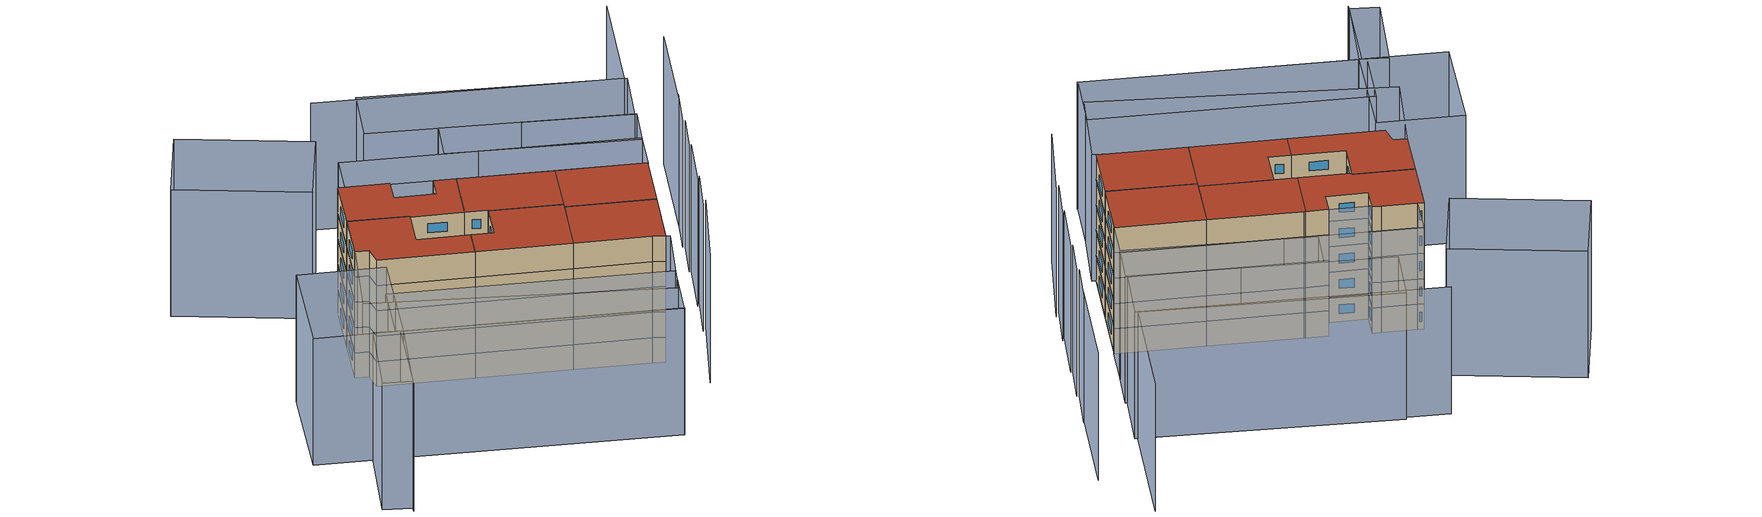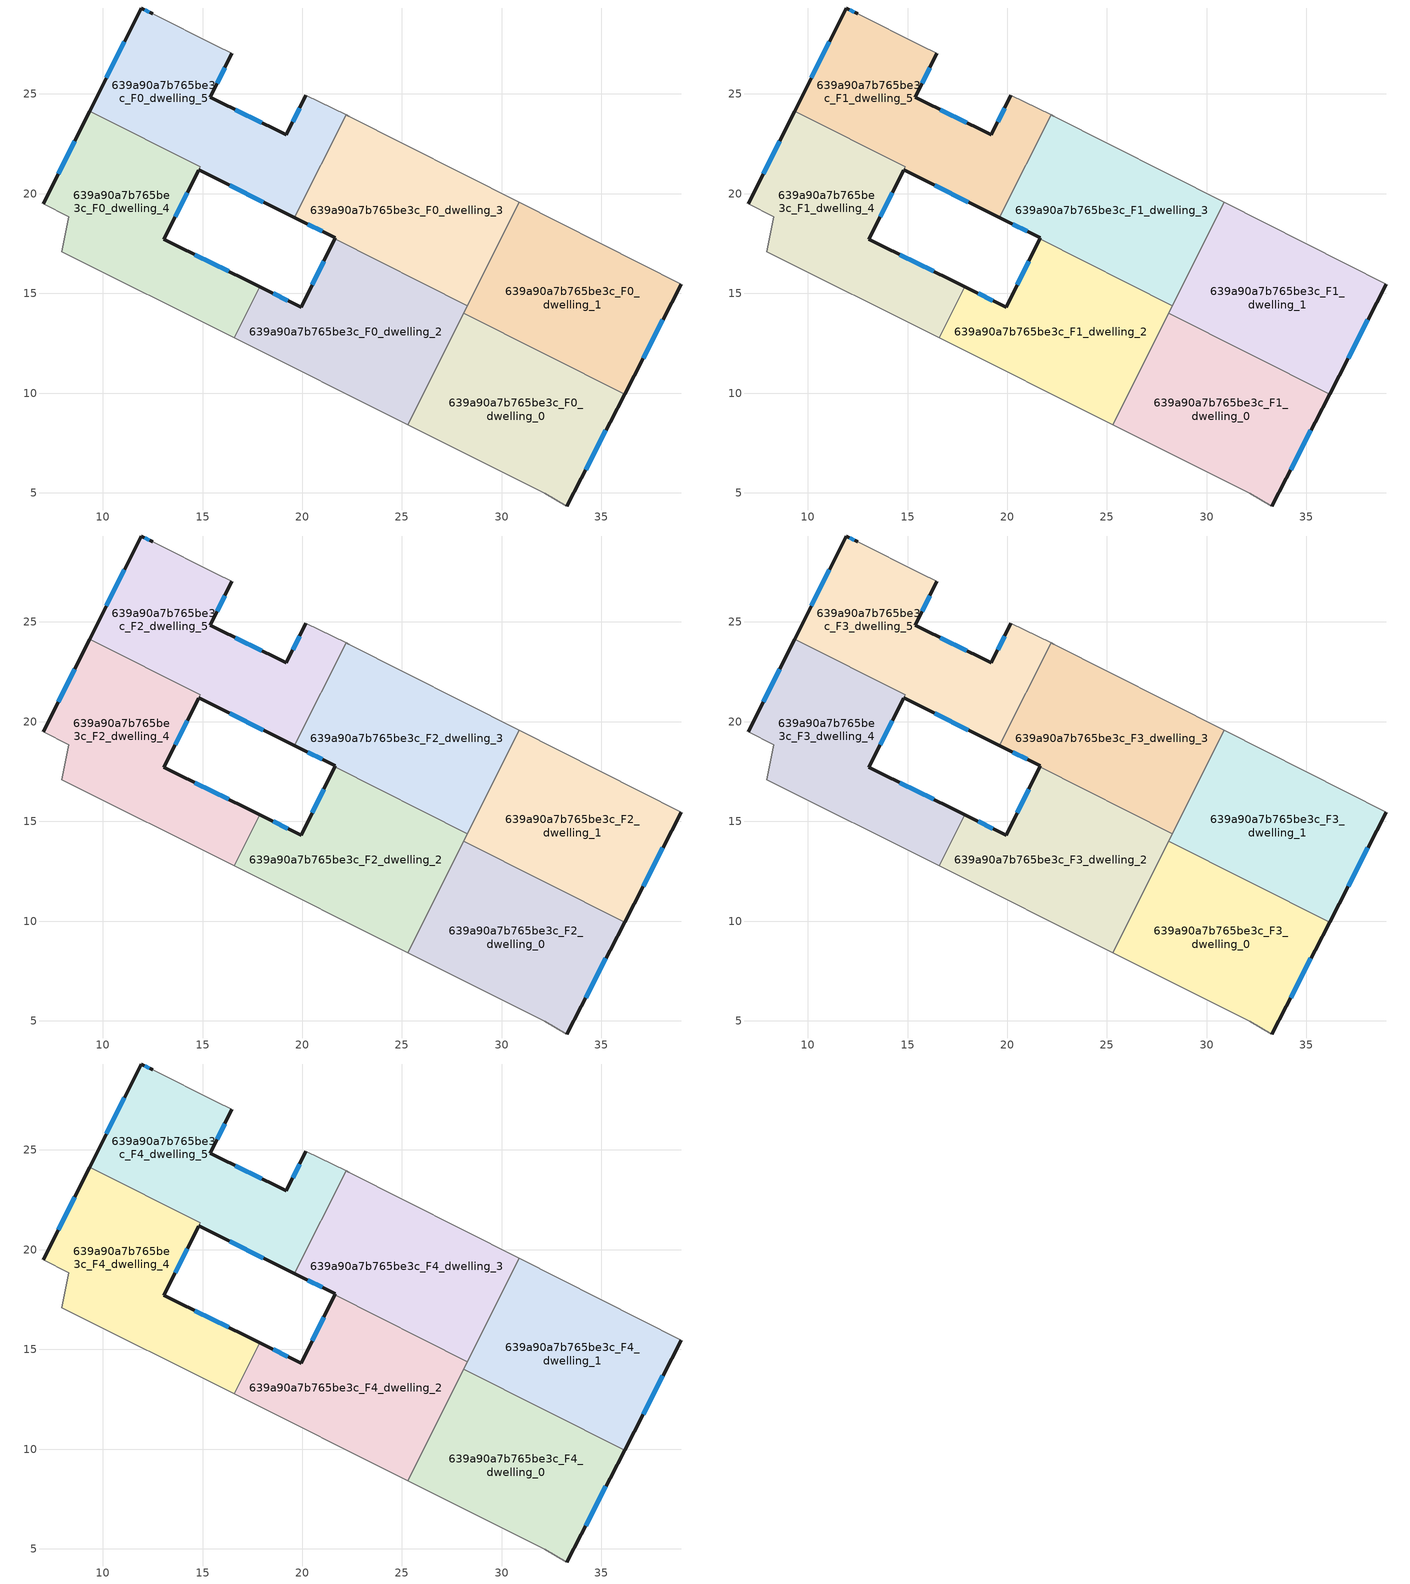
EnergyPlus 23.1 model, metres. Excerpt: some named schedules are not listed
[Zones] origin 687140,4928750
639a90a7b765be3c_F0_dwelling_0
 floor ground (EU_floor_Construction): 36.16,9.95 33.27,4.34 32.15,4.99 25.28,8.43 28.09,14.02 z0
 wall outside (EU_wall_Construction): 33.27,4.34 36.16,9.95 z0:3
 wall adiabatic (EU_wall_Construction): 25.28,8.43 32.15,4.99 33.27,4.34 z0:3
 wall to 639a90a7b765be3c_F0_dwelling_1 (EU_wall_Construction): 36.16,9.95 28.09,14.02 z0:3
 wall to 639a90a7b765be3c_F0_dwelling_2 (EU_wall_Construction): 28.09,14.02 25.28,8.43 z0:3
 window (EU_Window_Construction): 34.21,6.17 35.22,8.13 z0.98:2.02
639a90a7b765be3c_F0_dwelling_1
 floor ground (EU_floor_Construction): 39,15.47 36.16,9.95 28.09,14.02 30.89,19.57 z0
 wall outside (EU_wall_Construction): 36.16,9.95 39,15.47 z0:3
 wall adiabatic (EU_wall_Construction): 39,15.47 30.89,19.57 z0:3
 wall to 639a90a7b765be3c_F0_dwelling_3 (EU_wall_Construction): 30.89,19.57 28.28,14.39 z0:3
 wall to 639a90a7b765be3c_F0_dwelling_2 (EU_wall_Construction): 28.28,14.39 28.09,14.02 z0:3
 window (EU_Window_Construction): 37.09,11.75 38.08,13.68 z0.98:2.02
639a90a7b765be3c_F0_dwelling_2
 floor ground (EU_floor_Construction): 28.28,14.39 25.28,8.43 16.58,12.77 17.87,15.34 19.94,14.31 21.64,17.74 z0
 wall outside (EU_wall_Construction): 21.64,17.74 19.94,14.31 17.87,15.34 z0:3
 wall adiabatic (EU_wall_Construction): 16.58,12.77 25.28,8.43 z0:3
 wall to 639a90a7b765be3c_F0_dwelling_4 (EU_wall_Construction): 17.87,15.34 16.58,12.77 z0:3
 wall to 639a90a7b765be3c_F0_dwelling_3 (EU_wall_Construction): 28.28,14.39 21.64,17.74 z0:3
 window (EU_Window_Construction): 19.27,14.65 18.55,15 / 21.09,16.62 20.49,15.43 z0.98:2.02
639a90a7b765be3c_F0_dwelling_3
 floor ground (EU_floor_Construction): 30.89,19.57 28.28,14.39 21.64,17.74 21.66,17.78 19.61,18.8 22.21,23.95 22.32,23.89 z0
 wall outside (EU_wall_Construction): 19.61,18.8 21.66,17.78 21.64,17.74 z0:3
 wall adiabatic (EU_wall_Construction): 30.89,19.57 22.32,23.89 22.21,23.95 z0:3
 wall to 639a90a7b765be3c_F0_dwelling_5 (EU_wall_Construction): 22.21,23.95 19.68,18.93 19.61,18.8 z0:3
 window (EU_Window_Construction): 20.28,18.47 21,18.11 z0.98:2.02
639a90a7b765be3c_F0_dwelling_4
 floor ground (EU_floor_Construction): 14.88,21.35 14.8,21.19 13.05,17.72 17.87,15.34 16.58,12.77 7.94,17.09 8.29,18.83 7.01,19.5 9.33,24.14 z0
 wall outside (EU_wall_Construction): 9.33,24.14 7.01,19.5 / 17.87,15.34 13.05,17.72 14.8,21.19 z0:3
 wall adiabatic (EU_wall_Construction): 7.01,19.5 8.29,18.83 7.94,17.09 16.58,12.77 z0:3
 wall to 639a90a7b765be3c_F0_dwelling_5 (EU_wall_Construction): 14.8,21.19 14.88,21.35 9.33,24.14 z0:3
 window (EU_Window_Construction): 8.58,22.63 7.77,21.01 / 13.62,18.85 14.23,20.06 / 16.31,16.11 14.62,16.95 z0.98:2.02
639a90a7b765be3c_F0_dwelling_5
 floor ground (EU_floor_Construction): 20.18,24.94 22.21,23.95 19.68,18.93 19.61,18.8 14.81,21.19 14.88,21.35 9.33,24.14 11.92,29.31 12.5,29.01 15.69,27.41 16.47,27.03 15.39,24.83 19.2,22.95 z0
 wall outside (EU_wall_Construction): 12.5,29.01 11.92,29.31 9.33,24.14 / 20.18,24.94 19.2,22.95 15.39,24.83 16.47,27.03 / 14.81,21.19 19.61,18.8 z0:3
 wall adiabatic (EU_wall_Construction): 16.47,27.03 15.69,27.41 12.5,29.01 / 22.21,23.95 20.18,24.94 z0:3
 window (EU_Window_Construction): 11.08,27.63 10.18,25.82 / 12.32,29.11 12.11,29.21 / 15.75,25.55 16.12,26.32 / 17.96,23.56 16.63,24.22 / 19.86,24.29 19.52,23.6 / 16.37,20.41 18.05,19.58 z0.98:2.02
639a90a7b765be3c_F1_dwelling_0
 floor to 639a90a7b765be3c_F0_dwelling_0 (EU_floor_Construction): 36.16,9.95 33.27,4.34 32.15,4.99 25.28,8.43 28.09,14.02 z3
 wall outside (EU_wall_Construction): 33.27,4.34 36.16,9.95 z3:6
 wall adiabatic (EU_wall_Construction): 25.28,8.43 32.15,4.99 33.27,4.34 z3:6
 wall to 639a90a7b765be3c_F1_dwelling_1 (EU_wall_Construction): 36.16,9.95 28.09,14.02 z3:6
 wall to 639a90a7b765be3c_F1_dwelling_2 (EU_wall_Construction): 28.09,14.02 25.28,8.43 z3:6
 window (EU_Window_Construction): 34.21,6.17 35.22,8.13 z3.98:5.02
639a90a7b765be3c_F1_dwelling_1
 floor to 639a90a7b765be3c_F0_dwelling_1 (EU_floor_Construction): 39,15.47 36.16,9.95 28.09,14.02 30.89,19.57 z3
 wall outside (EU_wall_Construction): 36.16,9.95 39,15.47 z3:6
 wall adiabatic (EU_wall_Construction): 39,15.47 30.89,19.57 z3:6
 wall to 639a90a7b765be3c_F1_dwelling_3 (EU_wall_Construction): 30.89,19.57 28.28,14.39 z3:6
 wall to 639a90a7b765be3c_F1_dwelling_2 (EU_wall_Construction): 28.28,14.39 28.09,14.02 z3:6
 window (EU_Window_Construction): 37.09,11.75 38.08,13.68 z3.98:5.02
639a90a7b765be3c_F1_dwelling_2
 floor to 639a90a7b765be3c_F0_dwelling_2 (EU_floor_Construction): 28.28,14.39 25.28,8.43 16.58,12.77 17.87,15.34 19.94,14.31 21.64,17.74 z3
 wall outside (EU_wall_Construction): 21.64,17.74 19.94,14.31 17.87,15.34 z3:6
 wall adiabatic (EU_wall_Construction): 16.58,12.77 25.28,8.43 z3:6
 wall to 639a90a7b765be3c_F1_dwelling_4 (EU_wall_Construction): 17.87,15.34 16.58,12.77 z3:6
 wall to 639a90a7b765be3c_F1_dwelling_3 (EU_wall_Construction): 28.28,14.39 21.64,17.74 z3:6
 window (EU_Window_Construction): 19.27,14.65 18.55,15 / 21.09,16.62 20.49,15.43 z3.98:5.02
639a90a7b765be3c_F1_dwelling_3
 floor to 639a90a7b765be3c_F0_dwelling_3 (EU_floor_Construction): 30.89,19.57 28.28,14.39 21.64,17.74 21.66,17.78 19.61,18.8 22.21,23.95 22.32,23.89 z3
 wall outside (EU_wall_Construction): 19.61,18.8 21.66,17.78 21.64,17.74 z3:6
 wall adiabatic (EU_wall_Construction): 30.89,19.57 22.32,23.89 22.21,23.95 z3:6
 wall to 639a90a7b765be3c_F1_dwelling_5 (EU_wall_Construction): 22.21,23.95 19.68,18.93 19.61,18.8 z3:6
 window (EU_Window_Construction): 20.28,18.47 21,18.11 z3.98:5.02
639a90a7b765be3c_F1_dwelling_4
 floor to 639a90a7b765be3c_F0_dwelling_4 (EU_floor_Construction): 14.88,21.35 14.8,21.19 13.05,17.72 17.87,15.34 16.58,12.77 7.94,17.09 8.29,18.83 7.01,19.5 9.33,24.14 z3
 wall outside (EU_wall_Construction): 9.33,24.14 7.01,19.5 / 17.87,15.34 13.05,17.72 14.8,21.19 z3:6
 wall adiabatic (EU_wall_Construction): 7.01,19.5 8.29,18.83 7.94,17.09 16.58,12.77 z3:6
 wall to 639a90a7b765be3c_F1_dwelling_5 (EU_wall_Construction): 14.8,21.19 14.88,21.35 9.33,24.14 z3:6
 window (EU_Window_Construction): 8.58,22.63 7.77,21.01 / 13.62,18.85 14.23,20.06 / 16.31,16.11 14.62,16.95 z3.98:5.02
639a90a7b765be3c_F1_dwelling_5
 floor to 639a90a7b765be3c_F0_dwelling_5 (EU_floor_Construction): 20.18,24.94 22.21,23.95 19.68,18.93 19.61,18.8 14.8,21.19 14.88,21.35 9.33,24.14 11.92,29.31 12.5,29.01 15.69,27.41 16.47,27.03 15.39,24.83 19.2,22.95 z3
 wall outside (EU_wall_Construction): 12.5,29.01 11.92,29.31 9.33,24.14 / 20.18,24.94 19.2,22.95 15.39,24.83 16.47,27.03 / 14.81,21.19 19.61,18.8 z3:6
 wall adiabatic (EU_wall_Construction): 16.47,27.03 15.69,27.41 12.5,29.01 / 22.21,23.95 20.18,24.94 z3:6
 window (EU_Window_Construction): 11.08,27.63 10.18,25.82 / 12.32,29.11 12.11,29.21 / 15.75,25.55 16.12,26.32 / 17.96,23.56 16.63,24.22 / 19.86,24.29 19.52,23.6 / 16.37,20.41 18.05,19.58 z3.98:5.02
639a90a7b765be3c_F2_dwelling_0
 floor to 639a90a7b765be3c_F1_dwelling_0 (EU_floor_Construction): 36.16,9.95 33.27,4.34 32.15,4.99 25.28,8.43 28.09,14.02 z6
 wall outside (EU_wall_Construction): 33.27,4.34 36.16,9.95 z6:9
 wall adiabatic (EU_wall_Construction): 25.28,8.43 32.15,4.99 33.27,4.34 z6:9
 wall to 639a90a7b765be3c_F2_dwelling_1 (EU_wall_Construction): 36.16,9.95 28.09,14.02 z6:9
 wall to 639a90a7b765be3c_F2_dwelling_2 (EU_wall_Construction): 28.09,14.02 25.28,8.43 z6:9
 window (EU_Window_Construction): 34.21,6.17 35.22,8.13 z6.98:8.02
639a90a7b765be3c_F2_dwelling_1
 floor to 639a90a7b765be3c_F1_dwelling_1 (EU_floor_Construction): 39,15.47 36.16,9.95 28.09,14.02 30.89,19.57 z6
 wall outside (EU_wall_Construction): 36.16,9.95 39,15.47 z6:9
 wall adiabatic (EU_wall_Construction): 39,15.47 30.89,19.57 z6:9
 wall to 639a90a7b765be3c_F2_dwelling_3 (EU_wall_Construction): 30.89,19.57 28.28,14.39 z6:9
 wall to 639a90a7b765be3c_F2_dwelling_2 (EU_wall_Construction): 28.28,14.39 28.09,14.02 z6:9
 window (EU_Window_Construction): 37.09,11.75 38.08,13.68 z6.98:8.02
639a90a7b765be3c_F2_dwelling_2
 floor to 639a90a7b765be3c_F1_dwelling_2 (EU_floor_Construction): 28.28,14.39 25.28,8.43 16.58,12.77 17.87,15.34 19.94,14.31 21.64,17.74 z6
 wall outside (EU_wall_Construction): 21.64,17.74 19.94,14.31 17.87,15.34 z6:9
 wall adiabatic (EU_wall_Construction): 16.58,12.77 25.28,8.43 z6:9
 wall to 639a90a7b765be3c_F2_dwelling_4 (EU_wall_Construction): 17.87,15.34 16.58,12.77 z6:9
 wall to 639a90a7b765be3c_F2_dwelling_3 (EU_wall_Construction): 28.28,14.39 21.64,17.74 z6:9
 window (EU_Window_Construction): 19.27,14.65 18.55,15 / 21.09,16.62 20.49,15.43 z6.98:8.02
639a90a7b765be3c_F2_dwelling_3
 floor to 639a90a7b765be3c_F1_dwelling_3 (EU_floor_Construction): 30.89,19.57 28.28,14.39 21.64,17.74 21.66,17.78 19.61,18.8 22.21,23.95 22.32,23.89 z6
 wall outside (EU_wall_Construction): 19.61,18.8 21.66,17.78 21.64,17.74 z6:9
 wall adiabatic (EU_wall_Construction): 30.89,19.57 22.32,23.89 22.21,23.95 z6:9
 wall to 639a90a7b765be3c_F2_dwelling_5 (EU_wall_Construction): 22.21,23.95 19.68,18.93 19.61,18.8 z6:9
 window (EU_Window_Construction): 20.28,18.47 21,18.11 z6.98:8.02
639a90a7b765be3c_F2_dwelling_4
 floor to 639a90a7b765be3c_F1_dwelling_4 (EU_floor_Construction): 14.88,21.35 14.8,21.19 13.05,17.72 17.87,15.34 16.58,12.77 7.94,17.09 8.29,18.83 7.01,19.5 9.33,24.14 z6
 wall outside (EU_wall_Construction): 9.33,24.14 7.01,19.5 / 17.87,15.34 13.05,17.72 14.8,21.19 z6:9
 wall adiabatic (EU_wall_Construction): 7.01,19.5 8.29,18.83 7.94,17.09 16.58,12.77 z6:9
 wall to 639a90a7b765be3c_F2_dwelling_5 (EU_wall_Construction): 14.8,21.19 14.88,21.35 9.33,24.14 z6:9
 window (EU_Window_Construction): 8.58,22.63 7.77,21.01 / 13.62,18.85 14.23,20.06 / 16.31,16.11 14.62,16.95 z6.98:8.02
639a90a7b765be3c_F2_dwelling_5
 floor to 639a90a7b765be3c_F1_dwelling_5 (EU_floor_Construction): 20.18,24.94 22.21,23.95 19.68,18.93 19.61,18.8 14.8,21.19 14.88,21.35 9.33,24.14 11.92,29.31 12.5,29.01 15.69,27.41 16.47,27.03 15.39,24.83 19.2,22.95 z6
 wall outside (EU_wall_Construction): 12.5,29.01 11.92,29.31 9.33,24.14 / 20.18,24.94 19.2,22.95 15.39,24.83 16.47,27.03 / 14.81,21.19 19.61,18.8 z6:9
 wall adiabatic (EU_wall_Construction): 16.47,27.03 15.69,27.41 12.5,29.01 / 22.21,23.95 20.18,24.94 z6:9
 window (EU_Window_Construction): 11.08,27.63 10.18,25.82 / 12.32,29.11 12.11,29.21 / 15.75,25.55 16.12,26.32 / 17.96,23.56 16.63,24.22 / 19.86,24.29 19.52,23.6 / 16.37,20.41 18.05,19.58 z6.98:8.02
639a90a7b765be3c_F3_dwelling_0
 floor to 639a90a7b765be3c_F2_dwelling_0 (EU_floor_Construction): 36.16,9.95 33.27,4.34 32.15,4.99 25.28,8.43 28.09,14.02 z9
 wall outside (EU_wall_Construction): 33.27,4.34 36.16,9.95 z9:12
 wall adiabatic (EU_wall_Construction): 25.28,8.43 32.15,4.99 33.27,4.34 z9:12
 wall to 639a90a7b765be3c_F3_dwelling_1 (EU_wall_Construction): 36.16,9.95 28.09,14.02 z9:12
 wall to 639a90a7b765be3c_F3_dwelling_2 (EU_wall_Construction): 28.09,14.02 25.28,8.43 z9:12
 window (EU_Window_Construction): 34.21,6.17 35.22,8.13 z9.98:11.02
639a90a7b765be3c_F3_dwelling_1
 floor to 639a90a7b765be3c_F2_dwelling_1 (EU_floor_Construction): 39,15.47 36.16,9.95 28.09,14.02 30.89,19.57 z9
 wall outside (EU_wall_Construction): 36.16,9.95 39,15.47 z9:12
 wall adiabatic (EU_wall_Construction): 39,15.47 30.89,19.57 z9:12
 wall to 639a90a7b765be3c_F3_dwelling_3 (EU_wall_Construction): 30.89,19.57 28.28,14.39 z9:12
 wall to 639a90a7b765be3c_F3_dwelling_2 (EU_wall_Construction): 28.28,14.39 28.09,14.02 z9:12
 window (EU_Window_Construction): 37.09,11.75 38.08,13.68 z9.98:11.02
639a90a7b765be3c_F3_dwelling_2
 floor to 639a90a7b765be3c_F2_dwelling_2 (EU_floor_Construction): 28.28,14.39 25.28,8.43 16.58,12.77 17.87,15.34 19.94,14.31 21.64,17.74 z9
 wall outside (EU_wall_Construction): 21.64,17.74 19.94,14.31 17.87,15.34 z9:12
 wall adiabatic (EU_wall_Construction): 16.58,12.77 25.28,8.43 z9:12
 wall to 639a90a7b765be3c_F3_dwelling_4 (EU_wall_Construction): 17.87,15.34 16.58,12.77 z9:12
 wall to 639a90a7b765be3c_F3_dwelling_3 (EU_wall_Construction): 28.28,14.39 21.64,17.74 z9:12
 window (EU_Window_Construction): 19.27,14.65 18.55,15 / 21.09,16.62 20.49,15.43 z9.98:11.02
639a90a7b765be3c_F3_dwelling_3
 floor to 639a90a7b765be3c_F2_dwelling_3 (EU_floor_Construction): 30.89,19.57 28.28,14.39 21.64,17.74 21.66,17.78 19.61,18.8 22.21,23.95 22.32,23.89 z9
 wall outside (EU_wall_Construction): 19.61,18.8 21.66,17.78 21.64,17.74 z9:12
 wall adiabatic (EU_wall_Construction): 30.89,19.57 22.32,23.89 22.21,23.95 z9:12
 wall to 639a90a7b765be3c_F3_dwelling_5 (EU_wall_Construction): 22.21,23.95 19.68,18.93 19.61,18.8 z9:12
 window (EU_Window_Construction): 20.28,18.47 21,18.11 z9.98:11.02
639a90a7b765be3c_F3_dwelling_4
 floor to 639a90a7b765be3c_F2_dwelling_4 (EU_floor_Construction): 14.88,21.35 14.8,21.19 13.05,17.72 17.87,15.34 16.58,12.77 7.94,17.09 8.29,18.83 7.01,19.5 9.33,24.14 z9
 wall outside (EU_wall_Construction): 9.33,24.14 7.01,19.5 / 17.87,15.34 13.05,17.72 14.8,21.19 z9:12
 wall adiabatic (EU_wall_Construction): 7.01,19.5 8.29,18.83 7.94,17.09 16.58,12.77 z9:12
 wall to 639a90a7b765be3c_F3_dwelling_5 (EU_wall_Construction): 14.8,21.19 14.88,21.35 9.33,24.14 z9:12
 window (EU_Window_Construction): 8.58,22.63 7.77,21.01 / 13.62,18.85 14.23,20.06 / 16.31,16.11 14.62,16.95 z9.98:11.02
639a90a7b765be3c_F3_dwelling_5
 floor to 639a90a7b765be3c_F2_dwelling_5 (EU_floor_Construction): 20.18,24.94 22.21,23.95 19.68,18.93 19.61,18.8 14.8,21.19 14.88,21.35 9.33,24.14 11.92,29.31 12.5,29.01 15.69,27.41 16.47,27.03 15.39,24.83 19.2,22.95 z9
 wall outside (EU_wall_Construction): 12.5,29.01 11.92,29.31 9.33,24.14 / 20.18,24.94 19.2,22.95 15.39,24.83 16.47,27.03 / 14.81,21.19 19.61,18.8 z9:12
 wall adiabatic (EU_wall_Construction): 16.47,27.03 15.69,27.41 12.5,29.01 / 22.21,23.95 20.18,24.94 z9:12
 window (EU_Window_Construction): 11.08,27.63 10.18,25.82 / 12.32,29.11 12.11,29.21 / 15.75,25.55 16.12,26.32 / 17.96,23.56 16.63,24.22 / 19.86,24.29 19.52,23.6 / 16.37,20.41 18.05,19.58 z9.98:11.02
639a90a7b765be3c_F4_dwelling_0
 floor to 639a90a7b765be3c_F3_dwelling_0 (EU_floor_Construction): 36.16,9.95 33.27,4.34 32.15,4.99 25.28,8.43 28.09,14.02 z12
 wall outside (EU_wall_Construction): 33.27,4.34 36.16,9.95 z12:15
 wall adiabatic (EU_wall_Construction): 25.28,8.43 32.15,4.99 33.27,4.34 z12:15
 wall to 639a90a7b765be3c_F4_dwelling_1 (EU_wall_Construction): 36.16,9.95 28.09,14.02 z12:15
 wall to 639a90a7b765be3c_F4_dwelling_2 (EU_wall_Construction): 28.09,14.02 25.28,8.43 z12:15
 window (EU_Window_Construction): 34.21,6.17 35.22,8.13 z12.98:14.02
 roof outside (EU_roof_Construction): 33.27,4.34 36.16,9.95 28.09,14.02 25.28,8.43 32.15,4.99 z15
639a90a7b765be3c_F4_dwelling_1
 floor to 639a90a7b765be3c_F3_dwelling_1 (EU_floor_Construction): 39,15.47 36.16,9.95 28.09,14.02 30.89,19.57 z12
 wall outside (EU_wall_Construction): 36.16,9.95 39,15.47 z12:15
 wall adiabatic (EU_wall_Construction): 39,15.47 30.89,19.57 z12:15
 wall to 639a90a7b765be3c_F4_dwelling_3 (EU_wall_Construction): 30.89,19.57 28.28,14.39 z12:15
 wall to 639a90a7b765be3c_F4_dwelling_2 (EU_wall_Construction): 28.28,14.39 28.09,14.02 z12:15
 window (EU_Window_Construction): 37.09,11.75 38.08,13.68 z12.98:14.02
 roof outside (EU_roof_Construction): 36.16,9.95 39,15.47 30.89,19.57 28.09,14.02 z15
639a90a7b765be3c_F4_dwelling_2
 floor to 639a90a7b765be3c_F3_dwelling_2 (EU_floor_Construction): 28.28,14.39 25.28,8.43 16.58,12.77 17.87,15.34 19.94,14.31 21.64,17.74 z12
 wall outside (EU_wall_Construction): 21.64,17.74 19.94,14.31 17.87,15.34 z12:15
 wall adiabatic (EU_wall_Construction): 16.58,12.77 25.28,8.43 z12:15
 wall to 639a90a7b765be3c_F4_dwelling_4 (EU_wall_Construction): 17.87,15.34 16.58,12.77 z12:15
 wall to 639a90a7b765be3c_F4_dwelling_3 (EU_wall_Construction): 28.28,14.39 21.64,17.74 z12:15
 window (EU_Window_Construction): 19.27,14.65 18.55,15 / 21.09,16.62 20.49,15.43 z12.98:14.02
 roof outside (EU_roof_Construction): 25.28,8.43 28.28,14.39 21.64,17.74 19.94,14.31 17.87,15.34 16.58,12.77 z15
639a90a7b765be3c_F4_dwelling_3
 floor to 639a90a7b765be3c_F3_dwelling_3 (EU_floor_Construction): 30.89,19.57 28.28,14.39 21.64,17.74 21.66,17.78 19.61,18.8 22.21,23.95 22.32,23.89 z12
 wall outside (EU_wall_Construction): 19.61,18.8 21.66,17.78 21.64,17.74 z12:15
 wall adiabatic (EU_wall_Construction): 30.89,19.57 22.32,23.89 22.21,23.95 z12:15
 wall to 639a90a7b765be3c_F4_dwelling_5 (EU_wall_Construction): 22.21,23.95 19.68,18.93 19.61,18.8 z12:15
 window (EU_Window_Construction): 20.28,18.47 21,18.11 z12.98:14.02
 roof outside (EU_roof_Construction): 28.28,14.39 30.89,19.57 22.32,23.89 22.21,23.95 19.61,18.8 21.66,17.78 21.64,17.74 z15
639a90a7b765be3c_F4_dwelling_4
 floor to 639a90a7b765be3c_F3_dwelling_4 (EU_floor_Construction): 14.88,21.35 14.8,21.19 13.05,17.72 17.87,15.34 16.58,12.77 7.94,17.09 8.29,18.83 7.01,19.5 9.33,24.14 z12
 wall outside (EU_wall_Construction): 9.33,24.14 7.01,19.5 / 17.87,15.34 13.05,17.72 14.8,21.19 z12:15
 wall adiabatic (EU_wall_Construction): 7.01,19.5 8.29,18.83 7.94,17.09 16.58,12.77 z12:15
 wall to 639a90a7b765be3c_F4_dwelling_5 (EU_wall_Construction): 14.8,21.19 14.88,21.35 9.33,24.14 z12:15
 window (EU_Window_Construction): 8.58,22.63 7.77,21.01 / 13.62,18.85 14.23,20.06 / 16.31,16.11 14.62,16.95 z12.98:14.02
 roof outside (EU_roof_Construction): 16.58,12.77 17.87,15.34 13.05,17.72 14.8,21.19 14.88,21.35 9.33,24.14 7.01,19.5 8.29,18.83 7.94,17.09 z15
639a90a7b765be3c_F4_dwelling_5
 floor to 639a90a7b765be3c_F3_dwelling_5 (EU_floor_Construction): 20.18,24.94 22.21,23.95 19.68,18.93 19.61,18.8 14.8,21.19 14.88,21.35 9.33,24.14 11.92,29.31 12.5,29.01 15.69,27.41 16.47,27.03 15.39,24.83 19.2,22.95 z12
 wall outside (EU_wall_Construction): 12.5,29.01 11.92,29.31 9.33,24.14 / 20.18,24.94 19.2,22.95 15.39,24.83 16.47,27.03 / 14.81,21.19 19.61,18.8 z12:15
 wall adiabatic (EU_wall_Construction): 16.47,27.03 15.69,27.41 12.5,29.01 / 22.21,23.95 20.18,24.94 z12:15
 window (EU_Window_Construction): 11.08,27.63 10.18,25.82 / 12.32,29.11 12.11,29.21 / 15.75,25.55 16.12,26.32 / 17.96,23.56 16.63,24.22 / 19.86,24.29 19.52,23.6 / 16.37,20.41 18.05,19.58 z12.98:14.02
 roof outside (EU_roof_Construction): 19.68,18.93 22.21,23.95 20.18,24.94 19.2,22.95 15.39,24.83 16.47,27.03 15.69,27.41 12.5,29.01 11.92,29.31 9.33,24.14 14.88,21.35 14.81,21.19 19.61,18.8 z15
shading: 34.81,-0.99 39.95,7.01 / -1.25,-2.22 2.89,5.91 / 2.89,5.91 27.77,-6.75 / 39.29,6.56 41.77,10.71 / 41.33,10.39 44.2,15.56 / 44.02,15.64 46.07,19.25 / 45.89,19.36 48.1,23.25 / 47.68,22.57 52.56,32.08 / 51.04,39.55 45.38,28.51 / 45.38,28.51 18,42.55 / 3.14,5.78 -1.02,-1.77 / -1.02,-1.77 -3.64,-0.32 / -3.64,-0.32 0.52,7.23 / 0.52,7.23 3.14,5.78 / 27.71,-6.76 2.43,6.15 / 2.43,6.15 5.36,11.88 / 5.36,11.88 30.64,-1.02 / 30.64,-1.02 27.71,-6.76 / 7.05,19.56 33.68,4.1 / 33.68,4.1 29.21,-3.61 / 29.21,-3.61 2.57,11.84 / 2.57,11.84 7.05,19.56 / -4.76,9.7 0.08,19.47 / 0.08,19.47 7.99,15.55 / 7.99,15.55 3.14,5.78 / 3.14,5.78 -4.76,9.7 / 39.03,15.46 12.44,28.88 / 12.44,28.88 14.39,32.74 / 14.39,32.74 40.98,19.32 / 40.98,19.32 39.03,15.46 / 25.71,31.98 42.88,22.88 / 42.88,22.88 40.84,19.03 / 40.84,19.03 23.67,28.13 / 23.67,28.13 25.71,31.98 / 42.73,22.96 19.27,35.4 / 19.27,35.4 22.15,40.83 / 22.15,40.83 45.61,28.39 / 45.61,28.39 42.73,22.96 / 9.52,30.1 -1.53,38.36 / -1.53,38.36 3.61,45.24 / 3.61,45.24 14.67,36.98 / 14.67,36.98 9.52,30.1 z0:15
[Building]
EU S2 Campaign: North Axis=0; Terrain=City; Solar Distribution=FullExterior
[Site:Location]
Bologna: Latitude=44.5; Longitude=11.25; Time Zone=1; Elevation=37
[SizingPeriod:WeatherFileDays]
AnnualSizingPeriod: Begin Month=1; Begin Day of Month=1; End Month=12; End Day of Month=31; Day of Week for Start Day=Monday; Use Weather File Daylight Saving Period=No; Use Weather File Rain and Snow Indicators=No
[MATERIAL]
EU_InternalMass_Material: Roughness=MediumRough; Thickness=0.1; Conductivity=1; Density=1800; Specific Heat=900; Thermal Absorptance=0.9; Solar Absorptance=0.7; Visible Absorptance=0.7
[MATERIAL:NOMASS] Roughness=MediumRough; Thermal Absorptance=0.9; Solar Absorptance=0.7; Visible Absorptance=0.7
Name | Thermal Resistance
EU_wall_NoMass | 0.905828
EU_roof_NoMass | 0.37593
EU_floor_NoMass | 0.67114
[WINDOWMATERIAL:SIMPLEGLAZINGSYSTEM]
EU_Window_SimpleGlazing: UFactor=4.52486; Solar Heat Gain Coefficient=0.85; Visible Transmittance=0.85
[CONSTRUCTION]
EU_wall_Construction: EU_wall_NoMass
EU_roof_Construction: EU_roof_NoMass
EU_floor_Construction: EU_floor_NoMass
EU_Window_Construction: EU_Window_SimpleGlazing
EU_InternalMass_Construction: EU_InternalMass_Material
[ZONE] Type=1; Multiplier=1; Ceiling Height=autocalculate; Floor Area=autocalculate; Part of Total Floor Area=Yes
Name | Volume
639a90a7b765be3c_F0_dwelling_0 | 168.879
639a90a7b765be3c_F1_dwelling_0; 639a90a7b765be3c_F2_dwelling_0; 639a90a7b765be3c_F3_dwelling_0; 639a90a7b765be3c_F4_dwelling_0 | 168.88
639a90a7b765be3c_F0_dwelling_1; 639a90a7b765be3c_F1_dwelling_1; 639a90a7b765be3c_F2_dwelling_1; 639a90a7b765be3c_F3_dwelling_1; 639a90a7b765be3c_F4_dwelling_1 | 168.882
639a90a7b765be3c_F0_dwelling_2 | 168.864
639a90a7b765be3c_F1_dwelling_2; 639a90a7b765be3c_F2_dwelling_2; 639a90a7b765be3c_F3_dwelling_2; 639a90a7b765be3c_F4_dwelling_2 | 168.865
639a90a7b765be3c_F0_dwelling_3 | 168.853
639a90a7b765be3c_F1_dwelling_3; 639a90a7b765be3c_F2_dwelling_3; 639a90a7b765be3c_F3_dwelling_3; 639a90a7b765be3c_F4_dwelling_3 | 168.854
639a90a7b765be3c_F0_dwelling_4 | 166.26
639a90a7b765be3c_F1_dwelling_4; 639a90a7b765be3c_F2_dwelling_4; 639a90a7b765be3c_F3_dwelling_4; 639a90a7b765be3c_F4_dwelling_4 | 166.261
639a90a7b765be3c_F0_dwelling_5; 639a90a7b765be3c_F1_dwelling_5; 639a90a7b765be3c_F2_dwelling_5; 639a90a7b765be3c_F3_dwelling_5; 639a90a7b765be3c_F4_dwelling_5 | 171.488
[INTERNALMASS] Construction=EU_InternalMass_Construction
Name | Zone or ZoneList | Surface Area
639a90a7b765be3c_F0_dwelling_0_EU_InternalMass | 639a90a7b765be3c_F0_dwelling_0 | 56.2924
639a90a7b765be3c_F0_dwelling_1_EU_InternalMass | 639a90a7b765be3c_F0_dwelling_1 | 56.2941
639a90a7b765be3c_F0_dwelling_2_EU_InternalMass | 639a90a7b765be3c_F0_dwelling_2 | 56.2885
639a90a7b765be3c_F0_dwelling_3_EU_InternalMass | 639a90a7b765be3c_F0_dwelling_3 | 56.2846
639a90a7b765be3c_F0_dwelling_4_EU_InternalMass | 639a90a7b765be3c_F0_dwelling_4 | 55.4174
639a90a7b765be3c_F0_dwelling_5_EU_InternalMass | 639a90a7b765be3c_F0_dwelling_5 | 57.1625
639a90a7b765be3c_F1_dwelling_0_EU_InternalMass | 639a90a7b765be3c_F1_dwelling_0 | 56.2924
639a90a7b765be3c_F1_dwelling_1_EU_InternalMass | 639a90a7b765be3c_F1_dwelling_1 | 56.2941
639a90a7b765be3c_F1_dwelling_2_EU_InternalMass | 639a90a7b765be3c_F1_dwelling_2 | 56.2885
639a90a7b765be3c_F1_dwelling_3_EU_InternalMass | 639a90a7b765be3c_F1_dwelling_3 | 56.2846
639a90a7b765be3c_F1_dwelling_4_EU_InternalMass | 639a90a7b765be3c_F1_dwelling_4 | 55.4174
639a90a7b765be3c_F1_dwelling_5_EU_InternalMass | 639a90a7b765be3c_F1_dwelling_5 | 57.1625
639a90a7b765be3c_F2_dwelling_0_EU_InternalMass | 639a90a7b765be3c_F2_dwelling_0 | 56.2924
639a90a7b765be3c_F2_dwelling_1_EU_InternalMass | 639a90a7b765be3c_F2_dwelling_1 | 56.2941
639a90a7b765be3c_F2_dwelling_2_EU_InternalMass | 639a90a7b765be3c_F2_dwelling_2 | 56.2885
639a90a7b765be3c_F2_dwelling_3_EU_InternalMass | 639a90a7b765be3c_F2_dwelling_3 | 56.2846
639a90a7b765be3c_F2_dwelling_4_EU_InternalMass | 639a90a7b765be3c_F2_dwelling_4 | 55.4174
639a90a7b765be3c_F2_dwelling_5_EU_InternalMass | 639a90a7b765be3c_F2_dwelling_5 | 57.1625
639a90a7b765be3c_F3_dwelling_0_EU_InternalMass | 639a90a7b765be3c_F3_dwelling_0 | 56.2924
639a90a7b765be3c_F3_dwelling_1_EU_InternalMass | 639a90a7b765be3c_F3_dwelling_1 | 56.2941
639a90a7b765be3c_F3_dwelling_2_EU_InternalMass | 639a90a7b765be3c_F3_dwelling_2 | 56.2885
639a90a7b765be3c_F3_dwelling_3_EU_InternalMass | 639a90a7b765be3c_F3_dwelling_3 | 56.2846
639a90a7b765be3c_F3_dwelling_4_EU_InternalMass | 639a90a7b765be3c_F3_dwelling_4 | 55.4174
639a90a7b765be3c_F3_dwelling_5_EU_InternalMass | 639a90a7b765be3c_F3_dwelling_5 | 57.1625
639a90a7b765be3c_F4_dwelling_0_EU_InternalMass | 639a90a7b765be3c_F4_dwelling_0 | 56.2924
639a90a7b765be3c_F4_dwelling_1_EU_InternalMass | 639a90a7b765be3c_F4_dwelling_1 | 56.2941
639a90a7b765be3c_F4_dwelling_2_EU_InternalMass | 639a90a7b765be3c_F4_dwelling_2 | 56.2885
639a90a7b765be3c_F4_dwelling_3_EU_InternalMass | 639a90a7b765be3c_F4_dwelling_3 | 56.2846
639a90a7b765be3c_F4_dwelling_4_EU_InternalMass | 639a90a7b765be3c_F4_dwelling_4 | 55.4174
639a90a7b765be3c_F4_dwelling_5_EU_InternalMass | 639a90a7b765be3c_F4_dwelling_5 | 57.1625
[OTHEREQUIPMENT] Fuel Type=Electricity; Design Level Calculation Method=Watts/Area; Power per Zone Floor Area=1; Fraction Latent=0; Fraction Radiant=0; Fraction Lost=0; Carbon Dioxide Generation Rate=0; EndUse Subcategory=EU_Step8_InternalGains
Name | Zone or ZoneList or Space or SpaceList | Schedule
EU_Step8_InternalGain_639a90a7b765be3c_F0_dwelling_0_f000 | 639a90a7b765be3c_F0_dwelling_0 | EU_Step8_GainSchedule_639a90a7b765be3c_F0_dwelling_0_f000
EU_Step8_InternalGain_639a90a7b765be3c_F0_dwelling_1_f000 | 639a90a7b765be3c_F0_dwelling_1 | EU_Step8_GainSchedule_639a90a7b765be3c_F0_dwelling_1_f000
EU_Step8_InternalGain_639a90a7b765be3c_F0_dwelling_2_f000 | 639a90a7b765be3c_F0_dwelling_2 | EU_Step8_GainSchedule_639a90a7b765be3c_F0_dwelling_2_f000
EU_Step8_InternalGain_639a90a7b765be3c_F0_dwelling_3_f000 | 639a90a7b765be3c_F0_dwelling_3 | EU_Step8_GainSchedule_639a90a7b765be3c_F0_dwelling_3_f000
EU_Step8_InternalGain_639a90a7b765be3c_F0_dwelling_4_f000 | 639a90a7b765be3c_F0_dwelling_4 | EU_Step8_GainSchedule_639a90a7b765be3c_F0_dwelling_4_f000
EU_Step8_InternalGain_639a90a7b765be3c_F0_dwelling_5_f000 | 639a90a7b765be3c_F0_dwelling_5 | EU_Step8_GainSchedule_639a90a7b765be3c_F0_dwelling_5_f000
EU_Step8_InternalGain_639a90a7b765be3c_F1_dwelling_0_f000 | 639a90a7b765be3c_F1_dwelling_0 | EU_Step8_GainSchedule_639a90a7b765be3c_F1_dwelling_0_f000
EU_Step8_InternalGain_639a90a7b765be3c_F1_dwelling_1_f000 | 639a90a7b765be3c_F1_dwelling_1 | EU_Step8_GainSchedule_639a90a7b765be3c_F1_dwelling_1_f000
EU_Step8_InternalGain_639a90a7b765be3c_F1_dwelling_2_f000 | 639a90a7b765be3c_F1_dwelling_2 | EU_Step8_GainSchedule_639a90a7b765be3c_F1_dwelling_2_f000
EU_Step8_InternalGain_639a90a7b765be3c_F1_dwelling_3_f000 | 639a90a7b765be3c_F1_dwelling_3 | EU_Step8_GainSchedule_639a90a7b765be3c_F1_dwelling_3_f000
EU_Step8_InternalGain_639a90a7b765be3c_F1_dwelling_4_f000 | 639a90a7b765be3c_F1_dwelling_4 | EU_Step8_GainSchedule_639a90a7b765be3c_F1_dwelling_4_f000
EU_Step8_InternalGain_639a90a7b765be3c_F1_dwelling_5_f000 | 639a90a7b765be3c_F1_dwelling_5 | EU_Step8_GainSchedule_639a90a7b765be3c_F1_dwelling_5_f000
EU_Step8_InternalGain_639a90a7b765be3c_F2_dwelling_0_f000 | 639a90a7b765be3c_F2_dwelling_0 | EU_Step8_GainSchedule_639a90a7b765be3c_F2_dwelling_0_f000
EU_Step8_InternalGain_639a90a7b765be3c_F2_dwelling_1_f000 | 639a90a7b765be3c_F2_dwelling_1 | EU_Step8_GainSchedule_639a90a7b765be3c_F2_dwelling_1_f000
EU_Step8_InternalGain_639a90a7b765be3c_F2_dwelling_2_f000 | 639a90a7b765be3c_F2_dwelling_2 | EU_Step8_GainSchedule_639a90a7b765be3c_F2_dwelling_2_f000
EU_Step8_InternalGain_639a90a7b765be3c_F2_dwelling_3_f000 | 639a90a7b765be3c_F2_dwelling_3 | EU_Step8_GainSchedule_639a90a7b765be3c_F2_dwelling_3_f000
EU_Step8_InternalGain_639a90a7b765be3c_F2_dwelling_4_f000 | 639a90a7b765be3c_F2_dwelling_4 | EU_Step8_GainSchedule_639a90a7b765be3c_F2_dwelling_4_f000
EU_Step8_InternalGain_639a90a7b765be3c_F2_dwelling_5_f000 | 639a90a7b765be3c_F2_dwelling_5 | EU_Step8_GainSchedule_639a90a7b765be3c_F2_dwelling_5_f000
EU_Step8_InternalGain_639a90a7b765be3c_F3_dwelling_0_f000 | 639a90a7b765be3c_F3_dwelling_0 | EU_Step8_GainSchedule_639a90a7b765be3c_F3_dwelling_0_f000
EU_Step8_InternalGain_639a90a7b765be3c_F3_dwelling_1_f000 | 639a90a7b765be3c_F3_dwelling_1 | EU_Step8_GainSchedule_639a90a7b765be3c_F3_dwelling_1_f000
EU_Step8_InternalGain_639a90a7b765be3c_F3_dwelling_2_f000 | 639a90a7b765be3c_F3_dwelling_2 | EU_Step8_GainSchedule_639a90a7b765be3c_F3_dwelling_2_f000
EU_Step8_InternalGain_639a90a7b765be3c_F3_dwelling_3_f000 | 639a90a7b765be3c_F3_dwelling_3 | EU_Step8_GainSchedule_639a90a7b765be3c_F3_dwelling_3_f000
EU_Step8_InternalGain_639a90a7b765be3c_F3_dwelling_4_f000 | 639a90a7b765be3c_F3_dwelling_4 | EU_Step8_GainSchedule_639a90a7b765be3c_F3_dwelling_4_f000
EU_Step8_InternalGain_639a90a7b765be3c_F3_dwelling_5_f000 | 639a90a7b765be3c_F3_dwelling_5 | EU_Step8_GainSchedule_639a90a7b765be3c_F3_dwelling_5_f000
EU_Step8_InternalGain_639a90a7b765be3c_F4_dwelling_0_f000 | 639a90a7b765be3c_F4_dwelling_0 | EU_Step8_GainSchedule_639a90a7b765be3c_F4_dwelling_0_f000
EU_Step8_InternalGain_639a90a7b765be3c_F4_dwelling_1_f000 | 639a90a7b765be3c_F4_dwelling_1 | EU_Step8_GainSchedule_639a90a7b765be3c_F4_dwelling_1_f000
EU_Step8_InternalGain_639a90a7b765be3c_F4_dwelling_2_f000 | 639a90a7b765be3c_F4_dwelling_2 | EU_Step8_GainSchedule_639a90a7b765be3c_F4_dwelling_2_f000
EU_Step8_InternalGain_639a90a7b765be3c_F4_dwelling_3_f000 | 639a90a7b765be3c_F4_dwelling_3 | EU_Step8_GainSchedule_639a90a7b765be3c_F4_dwelling_3_f000
EU_Step8_InternalGain_639a90a7b765be3c_F4_dwelling_4_f000 | 639a90a7b765be3c_F4_dwelling_4 | EU_Step8_GainSchedule_639a90a7b765be3c_F4_dwelling_4_f000
EU_Step8_InternalGain_639a90a7b765be3c_F4_dwelling_5_f000 | 639a90a7b765be3c_F4_dwelling_5 | EU_Step8_GainSchedule_639a90a7b765be3c_F4_dwelling_5_f000
[ZONEVENTILATION:DESIGNFLOWRATE] Schedule=EU_AlwaysOn; Design Flow Rate Calculation Method=AirChanges/Hour; Air Changes per Hour=0.73129; Ventilation Type=Natural; Fan Pressure Rise=0; Fan Total Efficiency=1; Constant Term Coefficient=1; Temperature Term Coefficient=0; Velocity Term Coefficient=0; Velocity Squared Term Coefficient=0; Minimum Indoor Temperature=-100; Maximum Indoor Temperature=100; Delta Temperature=-100; Minimum Outdoor Temperature=-100; Maximum Outdoor Temperature=100; Maximum Wind Speed=40
Name | Zone or ZoneList or Space or SpaceList
EU_ConstantAir_639a90a7b765be3c_F0_dwelling_0 | 639a90a7b765be3c_F0_dwelling_0
EU_ConstantAir_639a90a7b765be3c_F0_dwelling_1 | 639a90a7b765be3c_F0_dwelling_1
EU_ConstantAir_639a90a7b765be3c_F0_dwelling_2 | 639a90a7b765be3c_F0_dwelling_2
EU_ConstantAir_639a90a7b765be3c_F0_dwelling_3 | 639a90a7b765be3c_F0_dwelling_3
EU_ConstantAir_639a90a7b765be3c_F0_dwelling_4 | 639a90a7b765be3c_F0_dwelling_4
EU_ConstantAir_639a90a7b765be3c_F0_dwelling_5 | 639a90a7b765be3c_F0_dwelling_5
EU_ConstantAir_639a90a7b765be3c_F1_dwelling_0 | 639a90a7b765be3c_F1_dwelling_0
EU_ConstantAir_639a90a7b765be3c_F1_dwelling_1 | 639a90a7b765be3c_F1_dwelling_1
EU_ConstantAir_639a90a7b765be3c_F1_dwelling_2 | 639a90a7b765be3c_F1_dwelling_2
EU_ConstantAir_639a90a7b765be3c_F1_dwelling_3 | 639a90a7b765be3c_F1_dwelling_3
EU_ConstantAir_639a90a7b765be3c_F1_dwelling_4 | 639a90a7b765be3c_F1_dwelling_4
EU_ConstantAir_639a90a7b765be3c_F1_dwelling_5 | 639a90a7b765be3c_F1_dwelling_5
EU_ConstantAir_639a90a7b765be3c_F2_dwelling_0 | 639a90a7b765be3c_F2_dwelling_0
EU_ConstantAir_639a90a7b765be3c_F2_dwelling_1 | 639a90a7b765be3c_F2_dwelling_1
EU_ConstantAir_639a90a7b765be3c_F2_dwelling_2 | 639a90a7b765be3c_F2_dwelling_2
EU_ConstantAir_639a90a7b765be3c_F2_dwelling_3 | 639a90a7b765be3c_F2_dwelling_3
EU_ConstantAir_639a90a7b765be3c_F2_dwelling_4 | 639a90a7b765be3c_F2_dwelling_4
EU_ConstantAir_639a90a7b765be3c_F2_dwelling_5 | 639a90a7b765be3c_F2_dwelling_5
EU_ConstantAir_639a90a7b765be3c_F3_dwelling_0 | 639a90a7b765be3c_F3_dwelling_0
EU_ConstantAir_639a90a7b765be3c_F3_dwelling_1 | 639a90a7b765be3c_F3_dwelling_1
EU_ConstantAir_639a90a7b765be3c_F3_dwelling_2 | 639a90a7b765be3c_F3_dwelling_2
EU_ConstantAir_639a90a7b765be3c_F3_dwelling_3 | 639a90a7b765be3c_F3_dwelling_3
EU_ConstantAir_639a90a7b765be3c_F3_dwelling_4 | 639a90a7b765be3c_F3_dwelling_4
EU_ConstantAir_639a90a7b765be3c_F3_dwelling_5 | 639a90a7b765be3c_F3_dwelling_5
EU_ConstantAir_639a90a7b765be3c_F4_dwelling_0 | 639a90a7b765be3c_F4_dwelling_0
EU_ConstantAir_639a90a7b765be3c_F4_dwelling_1 | 639a90a7b765be3c_F4_dwelling_1
EU_ConstantAir_639a90a7b765be3c_F4_dwelling_2 | 639a90a7b765be3c_F4_dwelling_2
EU_ConstantAir_639a90a7b765be3c_F4_dwelling_3 | 639a90a7b765be3c_F4_dwelling_3
EU_ConstantAir_639a90a7b765be3c_F4_dwelling_4 | 639a90a7b765be3c_F4_dwelling_4
EU_ConstantAir_639a90a7b765be3c_F4_dwelling_5 | 639a90a7b765be3c_F4_dwelling_5
[HVACTEMPLATE:ZONE:IDEALLOADSAIRSYSTEM] System Availability Schedule=EU_AlwaysOn; Maximum Heating Supply Air Temperature=50; Minimum Cooling Supply Air Temperature=13; Maximum Heating Supply Air Humidity Ratio=0.0156; Minimum Cooling Supply Air Humidity Ratio=0.0077; Heating Limit=NoLimit; Cooling Limit=NoLimit; Heating Availability Schedule=EU_AlwaysOn; Cooling Availability Schedule=EU_CoolingOff; Dehumidification Control Type=ConstantSensibleHeatRatio; Cooling Sensible Heat Ratio=0.7; Dehumidification Setpoint=60; Humidification Control Type=None; Humidification Setpoint=30; Outdoor Air Method=None; Outdoor Air Flow Rate per Person=0.00944; Outdoor Air Flow Rate per Zone Floor Area=0; Outdoor Air Flow Rate per Zone=0; Demand Controlled Ventilation Type=None; Outdoor Air Economizer Type=NoEconomizer; Heat Recovery Type=None; Sensible Heat Recovery Effectiveness=0.7; Latent Heat Recovery Effectiveness=0.65
Name | Template Thermostat
639a90a7b765be3c_F0_dwelling_0 | EU_HeatOnly_639a90a7b765be3c_F0_dwelling_0
639a90a7b765be3c_F0_dwelling_1 | EU_HeatOnly_639a90a7b765be3c_F0_dwelling_1
639a90a7b765be3c_F0_dwelling_2 | EU_HeatOnly_639a90a7b765be3c_F0_dwelling_2
639a90a7b765be3c_F0_dwelling_3 | EU_HeatOnly_639a90a7b765be3c_F0_dwelling_3
639a90a7b765be3c_F0_dwelling_4 | EU_HeatOnly_639a90a7b765be3c_F0_dwelling_4
639a90a7b765be3c_F0_dwelling_5 | EU_HeatOnly_639a90a7b765be3c_F0_dwelling_5
639a90a7b765be3c_F1_dwelling_0 | EU_HeatOnly_639a90a7b765be3c_F1_dwelling_0
639a90a7b765be3c_F1_dwelling_1 | EU_HeatOnly_639a90a7b765be3c_F1_dwelling_1
639a90a7b765be3c_F1_dwelling_2 | EU_HeatOnly_639a90a7b765be3c_F1_dwelling_2
639a90a7b765be3c_F1_dwelling_3 | EU_HeatOnly_639a90a7b765be3c_F1_dwelling_3
639a90a7b765be3c_F1_dwelling_4 | EU_HeatOnly_639a90a7b765be3c_F1_dwelling_4
639a90a7b765be3c_F1_dwelling_5 | EU_HeatOnly_639a90a7b765be3c_F1_dwelling_5
639a90a7b765be3c_F2_dwelling_0 | EU_HeatOnly_639a90a7b765be3c_F2_dwelling_0
639a90a7b765be3c_F2_dwelling_1 | EU_HeatOnly_639a90a7b765be3c_F2_dwelling_1
639a90a7b765be3c_F2_dwelling_2 | EU_HeatOnly_639a90a7b765be3c_F2_dwelling_2
639a90a7b765be3c_F2_dwelling_3 | EU_HeatOnly_639a90a7b765be3c_F2_dwelling_3
639a90a7b765be3c_F2_dwelling_4 | EU_HeatOnly_639a90a7b765be3c_F2_dwelling_4
639a90a7b765be3c_F2_dwelling_5 | EU_HeatOnly_639a90a7b765be3c_F2_dwelling_5
639a90a7b765be3c_F3_dwelling_0 | EU_HeatOnly_639a90a7b765be3c_F3_dwelling_0
639a90a7b765be3c_F3_dwelling_1 | EU_HeatOnly_639a90a7b765be3c_F3_dwelling_1
639a90a7b765be3c_F3_dwelling_2 | EU_HeatOnly_639a90a7b765be3c_F3_dwelling_2
639a90a7b765be3c_F3_dwelling_3 | EU_HeatOnly_639a90a7b765be3c_F3_dwelling_3
639a90a7b765be3c_F3_dwelling_4 | EU_HeatOnly_639a90a7b765be3c_F3_dwelling_4
639a90a7b765be3c_F3_dwelling_5 | EU_HeatOnly_639a90a7b765be3c_F3_dwelling_5
639a90a7b765be3c_F4_dwelling_0 | EU_HeatOnly_639a90a7b765be3c_F4_dwelling_0
639a90a7b765be3c_F4_dwelling_1 | EU_HeatOnly_639a90a7b765be3c_F4_dwelling_1
639a90a7b765be3c_F4_dwelling_2 | EU_HeatOnly_639a90a7b765be3c_F4_dwelling_2
639a90a7b765be3c_F4_dwelling_3 | EU_HeatOnly_639a90a7b765be3c_F4_dwelling_3
639a90a7b765be3c_F4_dwelling_4 | EU_HeatOnly_639a90a7b765be3c_F4_dwelling_4
639a90a7b765be3c_F4_dwelling_5 | EU_HeatOnly_639a90a7b765be3c_F4_dwelling_5
[SIZING:ZONE] Zone Cooling Design Supply Air Temperature Input Method=SupplyAirTemperature; Zone Cooling Design Supply Air Temperature=13; Zone Heating Design Supply Air Temperature Input Method=SupplyAirTemperature; Zone Heating Design Supply Air Temperature=50; Zone Cooling Design Supply Air Humidity Ratio=0.008; Zone Heating Design Supply Air Humidity Ratio=0.008; Cooling Design Air Flow Method=DesignDay; Cooling Design Air Flow Rate=0; Cooling Minimum Air Flow per Zone Floor Area=0.000762; Cooling Minimum Air Flow=0; Cooling Minimum Air Flow Fraction=0.2; Heating Design Air Flow Method=DesignDay; Heating Design Air Flow Rate=0; Heating Maximum Air Flow per Zone Floor Area=0.002032; Heating Maximum Air Flow=0.141576; Heating Maximum Air Flow Fraction=0.3; Account for Dedicated Outdoor Air System=No; Dedicated Outdoor Air System Control Strategy=NeutralSupplyAir; Dedicated Outdoor Air Low Setpoint Temperature for Design=autosize; Dedicated Outdoor Air High Setpoint Temperature for Design=autosize; Zone Load Sizing Method=Sensible Load Only No Latent Load; Zone Latent Cooling Design Supply Air Humidity Ratio Input Method=HumidityRatioDifference; Zone Cooling Design Supply Air Humidity Ratio Difference=0.005; Zone Latent Heating Design Supply Air Humidity Ratio Input Method=HumidityRatioDifference; Zone Humidification Design Supply Air Humidity Ratio Difference=0.005
639a90a7b765be3c_F0_dwelling_0; 639a90a7b765be3c_F0_dwelling_1; 639a90a7b765be3c_F0_dwelling_2; 639a90a7b765be3c_F0_dwelling_3; 639a90a7b765be3c_F0_dwelling_4; 639a90a7b765be3c_F0_dwelling_5; 639a90a7b765be3c_F1_dwelling_0; 639a90a7b765be3c_F1_dwelling_1; 639a90a7b765be3c_F1_dwelling_2; 639a90a7b765be3c_F1_dwelling_3; 639a90a7b765be3c_F1_dwelling_4; 639a90a7b765be3c_F1_dwelling_5; 639a90a7b765be3c_F2_dwelling_0; 639a90a7b765be3c_F2_dwelling_1; 639a90a7b765be3c_F2_dwelling_2; 639a90a7b765be3c_F2_dwelling_3; 639a90a7b765be3c_F2_dwelling_4; 639a90a7b765be3c_F2_dwelling_5; 639a90a7b765be3c_F3_dwelling_0; 639a90a7b765be3c_F3_dwelling_1; 639a90a7b765be3c_F3_dwelling_2; 639a90a7b765be3c_F3_dwelling_3; 639a90a7b765be3c_F3_dwelling_4; 639a90a7b765be3c_F3_dwelling_5; 639a90a7b765be3c_F4_dwelling_0; 639a90a7b765be3c_F4_dwelling_1; 639a90a7b765be3c_F4_dwelling_2; 639a90a7b765be3c_F4_dwelling_3; 639a90a7b765be3c_F4_dwelling_4; 639a90a7b765be3c_F4_dwelling_5
[SCHEDULE:FILE] Column Number=1; Rows to Skip at Top=0; Number of Hours of Data=8760; Column Separator=Comma; Interpolate to Timestep=No; Minutes per Item=60; Adjust Schedule for Daylight Savings=Yes
Name | File
EU_Step8_GainSchedule_639a90a7b765be3c_F0_dwelling_0_f000 | ../../schedules/639a90a7b765be3c/639a90a7b765be3c_F0_dwelling_0_f000_gain.csv
EU_Step8_GainSchedule_639a90a7b765be3c_F0_dwelling_1_f000 | ../../schedules/639a90a7b765be3c/639a90a7b765be3c_F0_dwelling_1_f000_gain.csv
EU_Step8_GainSchedule_639a90a7b765be3c_F0_dwelling_2_f000 | ../../schedules/639a90a7b765be3c/639a90a7b765be3c_F0_dwelling_2_f000_gain.csv
EU_Step8_GainSchedule_639a90a7b765be3c_F0_dwelling_3_f000 | ../../schedules/639a90a7b765be3c/639a90a7b765be3c_F0_dwelling_3_f000_gain.csv
EU_Step8_GainSchedule_639a90a7b765be3c_F0_dwelling_4_f000 | ../../schedules/639a90a7b765be3c/639a90a7b765be3c_F0_dwelling_4_f000_gain.csv
EU_Step8_GainSchedule_639a90a7b765be3c_F0_dwelling_5_f000 | ../../schedules/639a90a7b765be3c/639a90a7b765be3c_F0_dwelling_5_f000_gain.csv
EU_Step8_GainSchedule_639a90a7b765be3c_F1_dwelling_0_f000 | ../../schedules/639a90a7b765be3c/639a90a7b765be3c_F1_dwelling_0_f000_gain.csv
EU_Step8_GainSchedule_639a90a7b765be3c_F1_dwelling_1_f000 | ../../schedules/639a90a7b765be3c/639a90a7b765be3c_F1_dwelling_1_f000_gain.csv
EU_Step8_GainSchedule_639a90a7b765be3c_F1_dwelling_2_f000 | ../../schedules/639a90a7b765be3c/639a90a7b765be3c_F1_dwelling_2_f000_gain.csv
EU_Step8_GainSchedule_639a90a7b765be3c_F1_dwelling_3_f000 | ../../schedules/639a90a7b765be3c/639a90a7b765be3c_F1_dwelling_3_f000_gain.csv
EU_Step8_GainSchedule_639a90a7b765be3c_F1_dwelling_4_f000 | ../../schedules/639a90a7b765be3c/639a90a7b765be3c_F1_dwelling_4_f000_gain.csv
EU_Step8_GainSchedule_639a90a7b765be3c_F1_dwelling_5_f000 | ../../schedules/639a90a7b765be3c/639a90a7b765be3c_F1_dwelling_5_f000_gain.csv
EU_Step8_GainSchedule_639a90a7b765be3c_F2_dwelling_0_f000 | ../../schedules/639a90a7b765be3c/639a90a7b765be3c_F2_dwelling_0_f000_gain.csv
EU_Step8_GainSchedule_639a90a7b765be3c_F2_dwelling_1_f000 | ../../schedules/639a90a7b765be3c/639a90a7b765be3c_F2_dwelling_1_f000_gain.csv
EU_Step8_GainSchedule_639a90a7b765be3c_F2_dwelling_2_f000 | ../../schedules/639a90a7b765be3c/639a90a7b765be3c_F2_dwelling_2_f000_gain.csv
